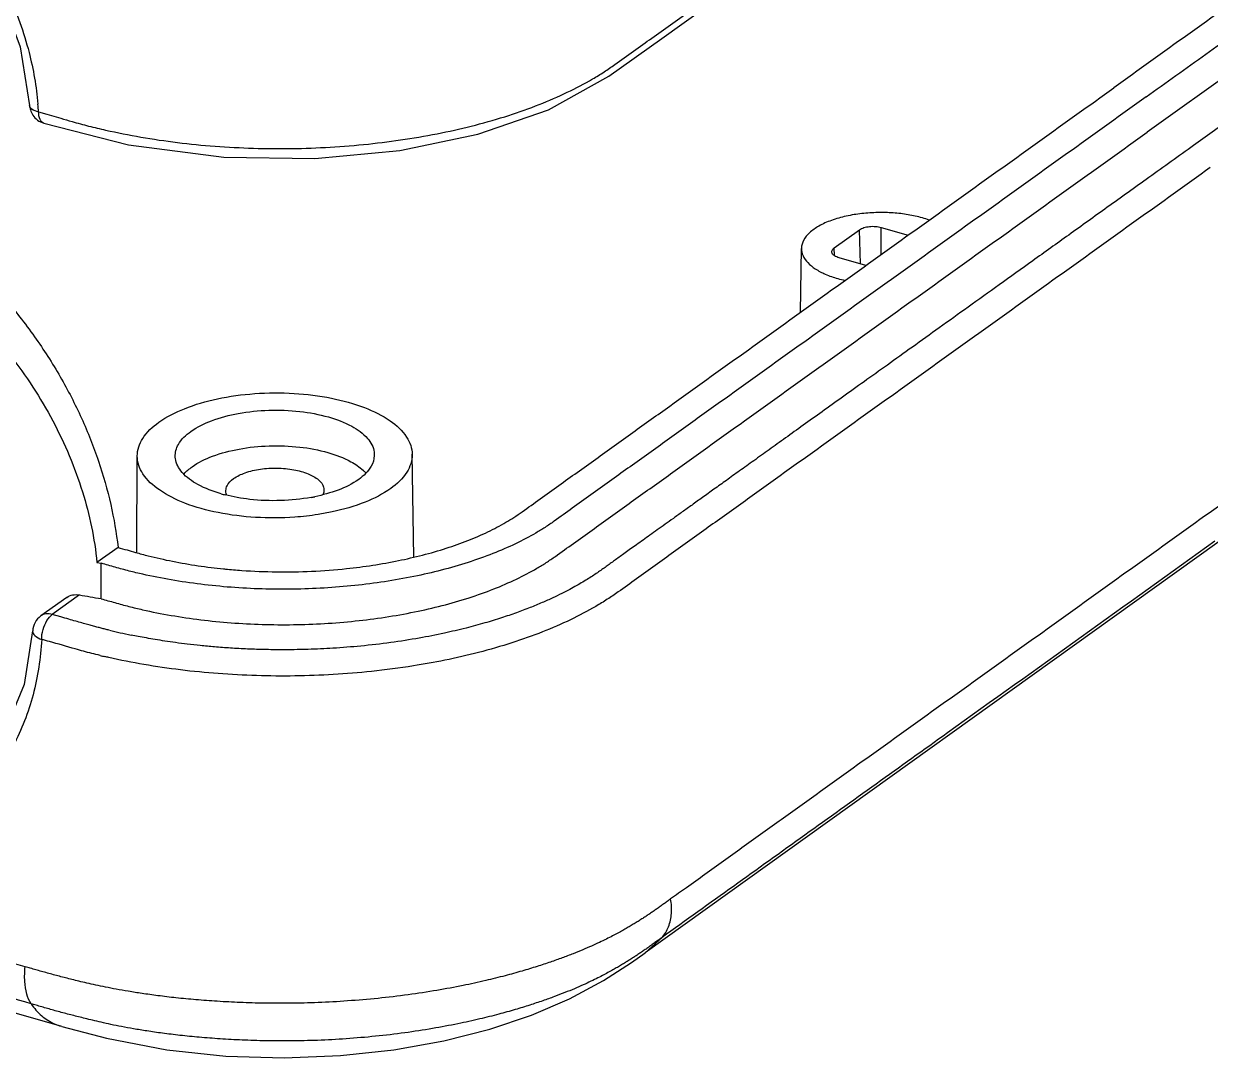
# Model space of a CAD drawing. Header units: millimetres. Extents: x 209 to 585, y 129 to 391.
# Drawn here: x 395.72 to 419.27, y 160.06 to 180.5 of the extents above; entities that cross this region are included whole.
import ezdxf

# ---------------------------------------------------------------- set-up
doc = ezdxf.new("R2010")
doc.units = ezdxf.units.MM
doc.layers.add('06___PRT_ALL_SURFS', color=7, linetype='Continuous')

# ---------------------------------------------------------------- blocks, each defined once
blk = doc.blocks.new('u31')
at = {"color": 7, "linetype": 'Continuous'}
for p, q in [((30.887, 50.493), (20.743, 43.227)), ((-7.698, 43.909), (-7.698, 43.909)), ((23.533, 44.042), (21.925, 42.889)), ((-7.468, 43.743), (-7.262, 43.684)), ((-7.262, 43.684), (-6.903, 43.581)), ((13.974, 40.117), (13.978, 40.806)), ((13.978, 40.806), (14.663, 40.61)), ((12.779, 40.285), (13.425, 40.748)), ((13.445, 39.88), (13.425, 40.748)), ((11.923, 38.648), (11.945, 40.272)), ((12.784, 40.088), (12.779, 40.285)), ((13.586, 39.839), (12.901, 40.035)), ((-5.446, 32.667), (-5.983, 32.283)), ((-5.983, 32.283), (-5.872, 32.264)), ((-5.879, 31.362), (-5.872, 32.264)), ((-6.429, 31.458), (-7.122, 30.962)), ((-6.753, 31.393), (-7.41, 30.923)), ((-6.899, 30.898), (-7.122, 30.962)), ((-7.619, 30.543), (-7.619, 30.543))]:
    blk.add_line(p, q, dxfattribs=at)
for points in [[(8.39, 45.613), (32.863, 63.143), (36.603, 65.822)], [(-15.384, 52.885), (-14.021, 52.376), (-12.409, 51.458), (-10.903, 50.239), (-9.603, 48.774), (-8.593, 47.132), (-7.941, 45.396), (-7.698, 43.908)], [(-7.335, 43.459), (-5.178, 42.903), (-2.758, 42.589), (-0.442, 42.56), (1.722, 42.763), (3.713, 43.176), (5.507, 43.798), (7.047, 44.651), (8.39, 45.613)], [(-7.619, 30.543), (-7.835, 29.18), (-8.457, 27.707), (-9.437, 26.489), (-9.98, 26.046)]]:
    blk.add_lwpolyline(points, dxfattribs=at)
for centre, radius, start, end in [((-7.196, 43.94), 0.503, 183.5818, 196.6275), ((-7.199, 43.94), 0.5, 196.7068, 213.4108), ((-15.261, 43.243), 7.808, 3.6752, 5.1414), ((-7.199, 43.94), 0.5, 213.3986, 254.1368), ((14.273, 38.414), 2.738, 70.3957, 74.1262), ((13.74, 42.566), 3.182, 254.1033, 257.6317), ((-1.289, 46.76), 14.713, 264.2595, 264.4469), ((-1.261, 47.069), 15.023, 264.4533, 266.0353), ((-1.231, 47.624), 15.579, 266.0671, 272.6105), ((7.179, 107.822), 77.566, 259.89615, 260.30854), ((-7.119, 30.516), 0.5, 125.6175, 176.9541), ((-1.855, 46.462), 16.352, 256.5176, 258.5009), ((-2.223, 45.23), 15.748, 256.4865, 256.9368)]:
    blk.add_arc(centre, radius, start, end, dxfattribs=at)
for points, start_tangent, end_tangent in [([(36.08, 56.873), (36.059, 56.645), (35.971, 56.33), (35.815, 56.02), (35.714, 55.869), (35.595, 55.72), (35.457, 55.571), (35.308, 55.428), (35.148, 55.292), (34.95, 55.142), (34.497, 54.818), (34.021, 54.477), (33.081, 53.803), (32.138, 53.128), (31.197, 52.454), (29.313, 51.105), (27.429, 49.755), (25.546, 48.406), (23.662, 47.057), (19.895, 44.358)], (-0.013921, -0.999903), (-0.81295, -0.582334)), ([(20.715, 44.124), (22.236, 45.213), (23.721, 46.276), (25.133, 47.288), (26.434, 48.22), (27.597, 49.053), (28.635, 49.797), (29.574, 50.469), (30.422, 51.077), (31.18, 51.619), (31.848, 52.099), (32.443, 52.525), (32.985, 52.913), (33.493, 53.277), (33.973, 53.621), (34.412, 53.935), (34.809, 54.219), (35.184, 54.488), (35.557, 54.754), (35.924, 55.022), (36.251, 55.301), (36.524, 55.59), (36.741, 55.886), (36.91, 56.21), (37.024, 56.583), (37.053, 56.958)], (0.81295, 0.582333), (-0.034813, 0.999394)), ([(-6.903, 43.581), (-6.614, 43.499), (-6.194, 43.385), (-5.762, 43.282), (-4.866, 43.104), (-3.935, 42.966), (-2.978, 42.872), (-1.023, 42.812), (0.924, 42.927), (2.788, 43.212), (4.498, 43.656), (5.274, 43.933), (5.987, 44.243), (6.631, 44.582), (6.925, 44.762), (7.2, 44.949), (7.67, 45.286), (8.141, 45.623), (9.083, 46.298), (10.025, 46.973), (10.967, 47.647), (12.851, 48.997), (14.734, 50.346), (16.618, 51.695), (18.502, 53.044), (22.049, 55.586)], (0.961453, -0.274969), (0.81295, 0.582333)), ([(-15.326, 53.043), (-14.026, 52.539), (-12.609, 51.753), (-11.264, 50.744), (-10.051, 49.545), (-9.028, 48.2), (-8.238, 46.755), (-7.712, 45.258), (-7.484, 43.942)], (0.955654, -0.294491), (0.089576, -0.99598)), ([(20.715, 44.124), (16.948, 41.425), (15.064, 40.075), (13.181, 38.726), (11.297, 37.377), (9.413, 36.028), (8.472, 35.353), (7.529, 34.678), (6.589, 34.004), (6.114, 33.664), (5.656, 33.336), (5.422, 33.177), (5.188, 33.033), (4.668, 32.759), (4.091, 32.509), (3.465, 32.286), (2.085, 31.927), (0.58, 31.697), (-0.991, 31.604), (-2.57, 31.652), (-3.341, 31.729), (-4.094, 31.84), (-4.817, 31.983), (-5.161, 32.066), (-5.518, 32.163), (-5.872, 32.263)], (-0.81295, -0.582333), (-0.961253, 0.275669)), ([(-0.521, 32.061), (0.371, 32.128), (1.694, 32.331), (2.907, 32.646), (3.459, 32.843), (3.964, 33.062), (4.424, 33.305), (4.626, 33.428), (4.839, 33.574), (5.292, 33.898), (5.768, 34.239), (6.709, 34.913), (7.651, 35.588), (8.592, 36.262), (10.476, 37.611), (12.36, 38.961), (14.244, 40.31), (16.127, 41.659), (19.895, 44.358)], (0.998961, 0.045581), (0.812951, 0.582332)), ([(-7.468, 43.743), (-7.642, 43.817), (-7.697, 43.909)], (-0.954842, 0.297115), (-0.113922, 0.99349)), ([(-7.336, 43.459), (-7.43, 43.549), (-7.468, 43.743)], (-0.96142, 0.275084), (-0.085382, 0.996348)), ([(-5.879, 31.362), (-5.527, 31.262), (-5.169, 31.165), (-4.823, 31.082), (-4.098, 30.938), (-3.343, 30.827), (-2.569, 30.75), (-0.985, 30.702), (0.591, 30.795), (2.101, 31.026), (3.486, 31.386), (4.113, 31.609), (4.692, 31.861), (5.213, 32.136), (5.449, 32.28), (5.683, 32.439), (6.142, 32.768), (6.616, 33.107), (7.557, 33.781), (8.499, 34.456), (9.441, 35.131), (11.324, 36.48), (13.208, 37.829), (15.092, 39.179), (16.975, 40.528), (20.743, 43.227)], (0.962015, -0.272995), (0.812951, 0.582332)), ([(21.925, 42.889), (20.787, 42.074), (19.729, 41.317), (18.746, 40.612), (17.831, 39.957), (16.979, 39.347), (16.187, 38.779), (15.451, 38.252), (14.767, 37.762), (14.131, 37.306), (13.539, 36.882), (12.987, 36.487), (12.471, 36.117), (11.989, 35.772), (11.539, 35.45), (11.121, 35.15), (10.733, 34.872), (10.371, 34.613), (10.034, 34.371), (9.719, 34.146), (9.428, 33.937), (9.16, 33.745), (8.913, 33.569), (8.685, 33.405), (8.473, 33.254), (8.276, 33.112), (8.09, 32.979), (7.915, 32.854), (7.751, 32.736), (7.598, 32.627), (7.459, 32.527), (7.332, 32.436), (7.216, 32.352), (7.107, 32.274), (7.001, 32.198), (6.894, 32.122), (6.782, 32.044), (6.661, 31.961), (6.528, 31.875), (6.382, 31.786), (6.225, 31.695), (6.05, 31.599), (5.849, 31.495), (5.615, 31.382), (5.346, 31.262), (5.039, 31.135), (4.693, 31.005), (4.312, 30.875), (3.889, 30.745), (3.409, 30.615), (2.858, 30.486), (2.221, 30.36), (1.492, 30.246), (0.731, 30.158), (0.024, 30.102), (-0.608, 30.073), (-1.174, 30.063), (-1.685, 30.067), (-2.152, 30.082), (-2.588, 30.106), (-2.99, 30.136), (-3.354, 30.17), (-3.683, 30.207), (-3.982, 30.245), (-4.253, 30.284), (-4.501, 30.324), (-4.726, 30.363), (-4.931, 30.401), (-5.115, 30.437)], (-0.81295, -0.582333), (-0.979869, 0.199641)), ([(-13.533, 42.455), (-11.86, 41.793), (-10.452, 40.936), (-9.304, 40), (-8.355, 39.022), (-7.57, 38.024), (-6.918, 37.007), (-6.376, 35.953), (-5.945, 34.864), (-5.633, 33.761), (-5.446, 32.667)], (0.961588, -0.274495), (0.113321, -0.993558)), ([(22.349, 42.328), (18.581, 39.629), (16.698, 38.28), (14.814, 36.931), (12.93, 35.581), (11.047, 34.232), (10.105, 33.557), (9.163, 32.883), (8.221, 32.208), (7.75, 31.871), (7.279, 31.533), (7.005, 31.347), (6.711, 31.167), (6.067, 30.827), (5.354, 30.518), (4.578, 30.241), (2.868, 29.797), (2.069, 29.652)], (-0.81295, -0.582333), (-0.987551, -0.157298)), ([(-14.367, 41.857), (-12.699, 41.218), (-11.047, 40.256), (-9.526, 39.026), (-8.196, 37.563), (-7.107, 35.884), (-6.352, 34.082), (-5.983, 32.283)], (0.961588, -0.274496), (0.099143, -0.995073)), ([(15.021, 41.047), (14.661, 41.128), (14.28, 41.174), (13.884, 41.184), (13.484, 41.158), (13.083, 41.092), (12.707, 40.984), (12.388, 40.839), (12.151, 40.669), (11.999, 40.477), (11.945, 40.277), (11.945, 40.272)], (-0.96159, 0.274491), (-0.012497, -0.999922)), ([(13.425, 40.748), (13.533, 40.8), (13.676, 40.829), (13.832, 40.831), (13.978, 40.806)], (0.81295, 0.582333), (0.96159, -0.274491)), ([(11.945, 40.272), (11.985, 40.085), (12.106, 39.91), (12.297, 39.753), (12.552, 39.617), (12.869, 39.505)], (-0.012497, -0.999922), (0.96159, -0.274491)), ([(12.718, 40.185), (12.723, 40.219), (12.779, 40.285)], (-0.031428, 0.999506), (0.81295, 0.582333)), ([(12.901, 40.035), (12.788, 40.084), (12.726, 40.148), (12.718, 40.185)], (-0.96159, 0.274491), (-0.031428, 0.999506)), ([(23.147, 34.132), (19.379, 31.434), (17.496, 30.084), (15.612, 28.735), (13.728, 27.386), (11.845, 26.037), (10.903, 25.362), (9.961, 24.687), (9.019, 24.012), (8.617, 23.724)], (-0.81295, -0.582333), (-0.812055, -0.58358)), ([(-5.446, 32.667), (-5.216, 32.601), (-5.001, 32.54), (-4.676, 32.452), (-4.378, 32.381), (-3.738, 32.254), (-3.079, 32.157), (-2.761, 32.121)], (0.961191, -0.275882), (0.994985, -0.100025)), ([(22.466, 32.822), (15.663, 27.949), (12.03, 25.347), (10.214, 24.046), (8.397, 22.745)], (-0.81295, -0.582333), (-0.812925, -0.582368)), ([(-6.753, 31.393), (-6.603, 31.458), (-6.429, 31.458)], (0.812388, 0.583118), (0.984495, -0.175411)), ([(-7.122, 30.962), (-7.279, 30.974), (-7.41, 30.923)], (-0.96159, 0.274491), (-0.813802, -0.581142)), ([(-7.353, 30.575), (-7.255, 30.807)], (0.279536, 0.960135), (0.528982, 0.848633)), ([(-7.255, 30.807), (-7.122, 30.962)], (0.528982, 0.848633), (0.757806, 0.65248)), ([(-5.668, 30.56), (-5.774, 30.586), (-5.877, 30.612), (-5.982, 30.639), (-6.096, 30.67), (-6.222, 30.705), (-6.365, 30.745), (-6.524, 30.79), (-6.701, 30.841), (-6.899, 30.898)], (-0.972303, 0.233725), (-0.961166, 0.275972)), ([(-7.619, 30.543), (-7.563, 30.425), (-7.389, 30.328)], (-0.039812, -0.999207), (0.945404, -0.325902)), ([(-7.389, 30.328), (-7.353, 30.575)], (-0.069847, 0.997558), (0.279536, 0.960135)), ([(-7.389, 30.328), (-7.61, 28.918), (-8.113, 27.619), (-8.88, 26.484), (-9.676, 25.715)], (-0.053466, -0.99857), (-0.781449, -0.623969)), ([(-5.903, 29.918), (-6.114, 29.97), (-6.534, 30.084), (-7.192, 30.272), (-7.389, 30.328)], (-0.972304, 0.23372), (-0.961515, 0.274751)), ([(2.069, 29.652), (1.004, 29.512), (-0.943, 29.397), (-2.898, 29.456), (-3.855, 29.551), (-4.786, 29.688), (-5.682, 29.866), (-5.782, 29.889)], (-0.987551, -0.157298), (-0.974111, 0.226071))]:
    blk.add_spline(points, degree=3, dxfattribs=dict(at, start_tangent=start_tangent, end_tangent=end_tangent))
at = {"layer": '06___PRT_ALL_SURFS', "color": 7, "linetype": 'Continuous'}
for p, q in [((-89.492, 44.067), (-6.889, 20.488)), ((32.713, 40.081), (7.965, 22.354)), ((2.083, 32.419), (2.042, 35.035)), ((-4.967, 32.531), (-4.958, 34.993)), ((8.397, 22.745), (7.971, 22.357))]:
    blk.add_line(p, q, dxfattribs=at)
blk.add_lwpolyline([(-6.88, 20.485), (-5.738, 20.18), (-4.208, 19.885), (-2.701, 19.728), (-1.217, 19.683), (0.216, 19.742), (1.575, 19.891), (2.844, 20.119), (4.013, 20.416), (5.078, 20.772), (6.042, 21.181), (6.912, 21.648), (7.62, 22.108), (7.965, 22.354)], dxfattribs=at)
for centre, radius, start, end in [((0.063, 33.846), 1.069, 42.8344, 47.0545), ((-1.746, 37.794), 3.916, 254.0409, 255.534), ((-1.379, 38.577), 4.715, 280.3601, 281.5118)]:
    blk.add_arc(centre, radius, start, end, dxfattribs=at)
for points, start_tangent, end_tangent in [([(-7.81, 22), (-8.282, 22.135), (-9.6, 22.511), (-12.233, 23.263), (-14.867, 24.015), (-17.501, 24.766), (-22.769, 26.27), (-28.036, 27.774), (-33.304, 29.277), (-38.571, 30.781), (-49.106, 33.788), (-59.641, 36.796), (-64.909, 38.299), (-70.176, 39.803), (-75.444, 41.306), (-80.711, 42.81), (-83.345, 43.562), (-85.979, 44.314), (-88.612, 45.066), (-89.93, 45.442), (-90.402, 45.577)], (-0.961497, 0.274816), (-0.961682, 0.274166)), ([(-7.659, 21.06), (-10.24, 21.796), (-12.821, 22.533), (-17.983, 24.006), (-28.308, 26.954), (-38.632, 29.901), (-48.957, 32.848), (-59.282, 35.795), (-69.606, 38.743), (-79.931, 41.69), (-85.093, 43.163), (-87.673, 43.9), (-89.263, 44.354)], (-0.961687, 0.274149), (-0.961583, 0.274515)), ([(-4.408, 35.849), (-3.758, 36.195), (-2.919, 36.445), (-1.969, 36.578), (-0.967, 36.584), (-0.016, 36.463), (0.829, 36.222), (1.479, 35.886), (1.898, 35.474), (2.042, 35.035)], (0.81295, 0.582333), (0.016792, -0.999859)), ([(-3.594, 35.617), (-3.068, 35.889), (-2.385, 36.075), (-1.61, 36.156), (-0.821, 36.125), (-0.094, 35.984), (0.5, 35.748), (0.901, 35.439), (1.072, 35.088), (1.075, 35.002)], (0.81295, 0.582333), (-0.048368, -0.99883)), ([(-4.958, 34.993), (-4.819, 35.435), (-4.408, 35.849)], (0.004649, 0.999989), (0.81295, 0.582333)), ([(-3.992, 34.971), (-3.911, 35.285), (-3.594, 35.617)], (-0.029839, 0.999555), (0.81295, 0.582333)), ([(-3.56, 34.718), (-3.041, 34.986), (-2.366, 35.169), (-1.603, 35.249), (-0.824, 35.219), (-0.107, 35.08), (0.478, 34.847)], (0.81295, 0.582333), (0.879198, -0.476456)), ([(2.042, 35.035), (2.042, 35.029), (1.903, 34.579), (1.492, 34.165)], (0.016792, -0.999859), (-0.81295, -0.582333)), ([(-0.355, 33.503), (-0.948, 33.436), (-1.95, 33.43), (-2.9, 33.551), (-3.745, 33.792), (-4.395, 34.128), (-4.814, 34.54), (-4.958, 34.985), (-4.958, 34.993)], (-0.988091, -0.153874), (0.004649, 0.999989)), ([(-2.822, 34.03), (-3.416, 34.266), (-3.818, 34.575), (-3.988, 34.926), (-3.992, 34.971)], (-0.961435, 0.275033), (-0.029839, 0.999555)), ([(0.478, 34.847), (0.791, 34.629)], (0.879198, -0.476456), (0.731637, -0.681694)), ([(1.075, 35.002), (0.995, 34.729), (0.678, 34.397)], (-0.048368, -0.99883), (-0.81295, -0.582333)), ([(-3.766, 34.538), (-3.56, 34.718)], (0.670088, 0.742281), (0.81295, 0.582333)), ([(-2.506, 34.417), (-2.213, 34.563), (-1.825, 34.657), (-1.399, 34.684), (-0.971, 34.643), (-0.609, 34.539), (-0.342, 34.382), (-0.214, 34.196), (-0.205, 34.129)], (0.81295, 0.582333), (0.007436, -0.999972)), ([(-2.701, 34.113), (-2.673, 34.234), (-2.506, 34.417)], (0.02669, 0.999644), (0.81295, 0.582333)), ([(0.678, 34.397), (0.152, 34.125), (-0.438, 33.957)], (-0.81295, -0.582333), (-0.979863, -0.19967)), ([(1.492, 34.165), (0.842, 33.819), (0.003, 33.569), (-0.355, 33.503)], (-0.81295, -0.582333), (-0.988091, -0.153874)), ([(-0.205, 34.129), (-0.224, 34.02)], (0.007436, -0.999972), (-0.341682, -0.939816)), ([(-0.531, 33.939), (-1.306, 33.858), (-2.095, 33.889), (-2.724, 34.003)], (-0.983679, -0.179934), (-0.968275, 0.249887)), ([(-2.677, 33.995), (-2.692, 34.036), (-2.701, 34.113)], (-0.408198, 0.912893), (0.02669, 0.999644)), ([(8.617, 23.724), (8.528, 23.661), (8.439, 23.597), (8.349, 23.533), (8.26, 23.469), (8.172, 23.408), (8.084, 23.348), (7.996, 23.289), (7.906, 23.231), (7.813, 23.171), (7.715, 23.11), (7.614, 23.05), (7.51, 22.988), (7.398, 22.924), (7.276, 22.857), (7.139, 22.784), (6.982, 22.705), (6.805, 22.62), (6.604, 22.528), (6.38, 22.431), (6.132, 22.331), (5.859, 22.227), (5.556, 22.12), (5.216, 22.008), (4.835, 21.892), (4.404, 21.772), (3.91, 21.649), (3.336, 21.523), (2.67, 21.4), (1.936, 21.288), (1.17, 21.197), (0.397, 21.131), (-0.357, 21.089), (-1.067, 21.072), (-1.725, 21.073), (-2.34, 21.091), (-2.92, 21.121), (-3.466, 21.162), (-3.973, 21.21), (-4.433, 21.265), (-4.836, 21.321), (-5.185, 21.376), (-5.49, 21.43), (-5.764, 21.483), (-6.014, 21.536), (-6.24, 21.586), (-6.44, 21.633), (-6.619, 21.676), (-6.782, 21.717), (-6.938, 21.757), (-7.092, 21.798), (-7.245, 21.84), (-7.395, 21.882), (-7.54, 21.923), (-7.679, 21.963), (-7.81, 22)], (-0.813503, -0.58156), (-0.961976, 0.273133)), ([(8.397, 22.745), (8.561, 23.019), (8.636, 23.354), (8.617, 23.724)], (0.65355, 0.756883), (-0.173415, 0.984849)), ([(8.397, 22.745), (8.309, 22.681), (8.218, 22.616), (8.127, 22.55), (8.035, 22.484), (7.944, 22.42), (7.852, 22.357), (7.762, 22.297), (7.672, 22.238), (7.581, 22.18)], (-0.813013, -0.582245), (-0.846311, -0.53269)), ([(7.581, 22.18), (7.488, 22.123), (7.391, 22.064), (7.289, 22.002), (7.178, 21.938), (7.056, 21.87), (6.919, 21.796), (6.764, 21.716), (6.588, 21.63), (6.389, 21.539), (6.168, 21.443), (5.925, 21.343), (5.658, 21.241), (5.362, 21.135), (5.032, 21.025), (4.661, 20.912), (4.242, 20.794), (3.762, 20.673), (3.205, 20.55), (2.559, 20.429), (1.849, 20.32), (1.109, 20.232), (0.361, 20.168), (-0.368, 20.129), (-1.055, 20.113), (-1.692, 20.117), (-2.288, 20.135), (-2.85, 20.166), (-3.378, 20.207), (-3.871, 20.256), (-4.319, 20.31), (-4.713, 20.367), (-5.055, 20.423), (-5.356, 20.479), (-5.626, 20.533), (-5.874, 20.588), (-6.094, 20.639), (-6.285, 20.685), (-6.453, 20.727)], (-0.846311, -0.53269), (-0.970714, 0.240237)), ([(-7.659, 21.06), (-7.767, 21.305), (-7.819, 21.627), (-7.81, 22)], (-0.553139, 0.833089), (0.099222, 0.995065)), ([(-7.659, 21.06), (-7.388, 20.751), (-7.063, 20.55), (-6.889, 20.488)], (0.552087, -0.833787), (0.962265, -0.272114)), ([(-7.241, 20.938), (-7.389, 20.981), (-7.529, 21.022), (-7.659, 21.06)], (-0.960796, 0.277256), (-0.961663, 0.274233)), ([(-6.453, 20.727), (-6.612, 20.767), (-6.771, 20.808), (-6.929, 20.85), (-7.087, 20.894), (-7.241, 20.938)], (-0.970714, 0.240237), (-0.960796, 0.277256))]:
    blk.add_spline(points, degree=3, dxfattribs=dict(at, start_tangent=start_tangent, end_tangent=end_tangent))

msp = doc.modelspace()

# ---------------------------------------------------------------- block references
at = {"xscale": 0.78, "yscale": 0.78, "zscale": 0.78}
msp.add_blockref('u31', (401.838, 144.632), dxfattribs=at)

doc.saveas('drawing.dxf')
